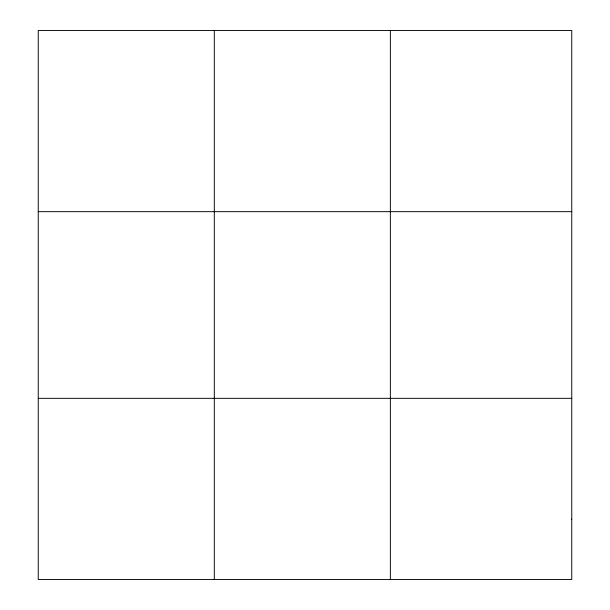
<?xml version="1.0" encoding="UTF-8"?>
<svg xmlns="http://www.w3.org/2000/svg" width="610" height="610" viewBox="0 0 610 610"><rect width="100%" height="100%" fill="white"/><g stroke="black" fill="none" stroke-linecap="round" stroke-linejoin="round"><path stroke-width="0.91" d="M214.301 579.5L214.301 30.5M390.362 579.5L390.362 30.5M38.239 211.67L571.761 211.67M38.239 398.33L571.761 398.33M571.761 519.11L571.761 579.5L38.239 579.5L38.239 30.5L571.761 30.5L571.761 519.11"/></g></svg>
